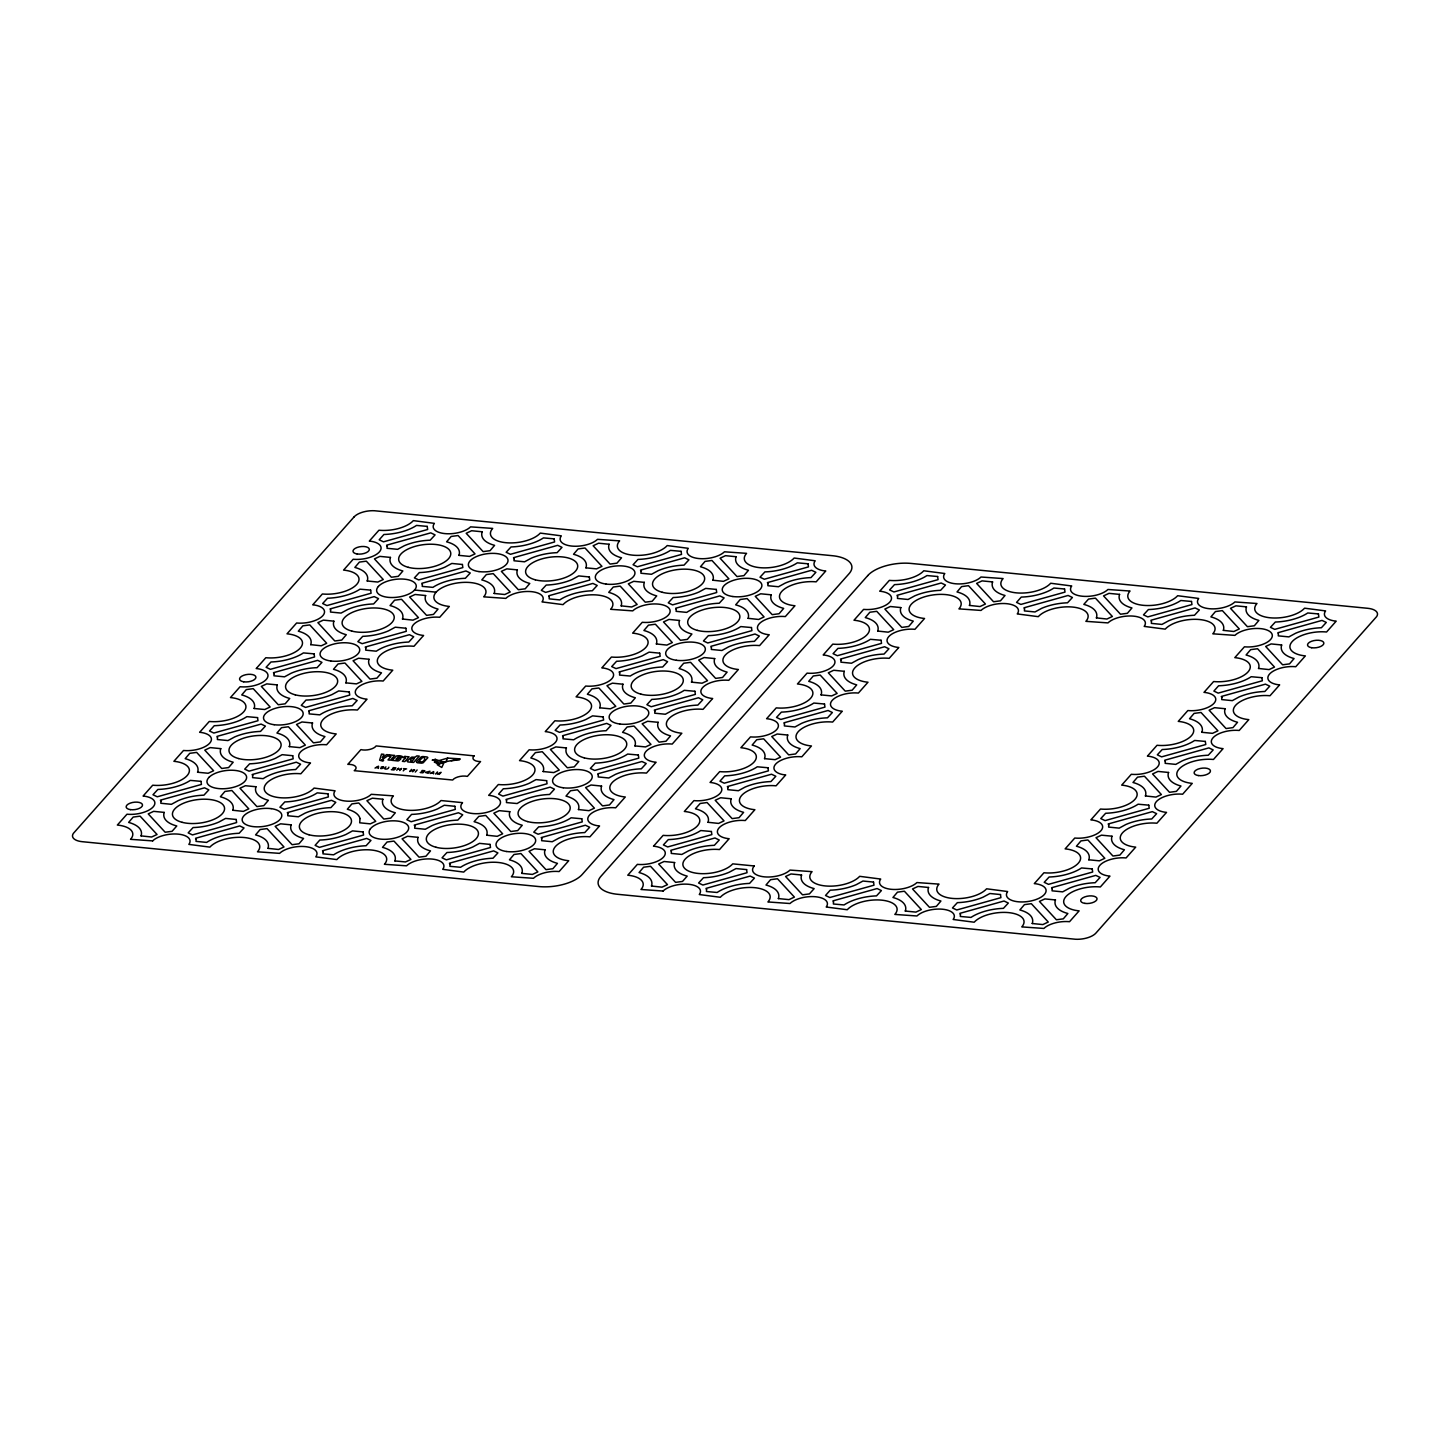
<?xml version="1.0" encoding="UTF-8"?>
<svg xmlns="http://www.w3.org/2000/svg" width="1450" height="1450" viewBox="0 0 1450 1450"><rect width="100%" height="100%" fill="white"/><g stroke="black" fill="none" stroke-linecap="round" stroke-linejoin="round"><path stroke-width="1.5" d="M378.341 768.428L378.541 766.162L375.006 768.101M433.478 773.847L433.677 771.581L430.142 773.521M438.824 764.168L434.366 762.138L435.308 759.347L444.099 762.41L441.779 767.467L437.266 764.694L444.099 762.41M445.839 761.975L447.633 758.078L460.212 758.876L439.441 762.954L434.638 761.921L447.633 758.078M370.294 828.911L370.837 828.294A19.919 8.954 -7.5 0 1 396.956 820.99A19.919 8.954 -7.5 0 1 406.979 831.847L406.489 832.409A19.919 8.954 -7.5 0 1 380.915 839.151A19.919 8.954 -7.5 0 1 370.33 828.929M385.936 766.887C381.731 769.66 388.654 769.95 388.872 767.177M396.738 770.24L398.605 768.138M399.692 770.53L401.559 768.428M403.245 770.874L405.112 768.772M411.601 769.406L409.734 771.509L414.573 769.714L412.706 771.817M415.262 772.053L417.129 769.95M435.58 774.064L437.447 771.962L437.392 774.228L441.054 772.306L439.187 774.409M381.259 766.996C388.781 765.654 375.314 769.696 383.235 768.228M474.096 755.867L376.13 745.916A9.751 4.386 -7.5 0 1 360.905 749.614L347.819 764.368A9.407 4.223 -7.5 0 1 349.74 764.404A9.751 4.386 -7.5 0 1 354.235 770.675L452.672 780.009A9.769 4.386 -7.5 0 1 467.389 776.384L480.548 761.576A9.769 4.386 -7.5 0 1 474.077 755.867M435.308 759.347L432.191 760.162L435.072 760.181M451.167 760.833L459.686 759.582L457.819 759.401M414.519 590.041L436.124 592.162A26.227 11.781 -7.5 0 1 470.525 582.556A26.227 11.781 -7.5 0 1 483.72 596.838L505.814 598.397A19.974 8.972 -7.5 0 1 531.407 591.636A19.974 8.972 -7.5 0 1 542.01 601.895L563.053 604.632A26.227 11.781 -7.5 0 1 597.454 595.026A26.227 11.781 -7.5 0 1 610.649 609.308L632.744 610.867A19.974 8.972 -7.5 0 1 658.336 604.106A19.974 8.972 -7.5 0 1 668.939 614.365L667.906 615.543A19.974 8.972 -7.5 0 1 643.51 622.394L642.278 622.286L632.653 633.124A26.227 11.781 -7.5 0 1 645.848 647.407A26.227 11.781 -7.5 0 1 611.447 657.031L601.822 667.87L602.946 667.979A19.974 8.972 -7.5 0 1 611.9 678.691A19.974 8.972 -7.5 0 1 586.96 686.14L585.709 686.031L576.103 696.87A26.227 11.781 -7.5 0 1 589.298 711.153A26.227 11.781 -7.5 0 1 554.879 720.777L545.272 731.616L546.396 731.724A19.974 8.972 -7.5 0 1 555.35 742.436A19.974 8.972 -7.5 0 1 530.41 749.886L529.159 749.777L519.535 760.616A26.227 11.781 -7.5 0 1 532.73 774.898A26.227 11.781 -7.5 0 1 498.329 784.522L488.704 795.361L489.846 795.47A19.974 8.972 -7.5 0 1 499.289 805.584L498.238 806.78A19.974 8.972 -7.5 0 1 473.842 813.631L472.609 813.504A19.974 8.972 -7.5 0 1 462.55 802.647L440.981 800.545A26.227 11.781 -7.5 0 1 406.58 810.151A26.227 11.781 -7.5 0 1 393.385 795.869L371.291 794.31A19.974 8.972 -7.5 0 1 346.913 801.161L344.538 800.926A19.974 8.972 -7.5 0 1 335.095 790.812L314.052 788.075A26.227 11.781 -7.5 0 1 279.651 797.681A26.227 11.781 -7.5 0 1 266.456 783.399A26.227 11.781 -7.5 0 1 300.857 773.774L310.481 762.936L309.339 762.827A19.974 8.972 -7.5 0 1 300.386 752.115A19.974 8.972 -7.5 0 1 325.344 744.666L326.576 744.774L336.201 733.936A26.227 11.781 -7.5 0 1 323.006 719.653A26.227 11.781 -7.5 0 1 357.407 710.029L367.031 699.19L365.907 699.081A19.974 8.972 -7.5 0 1 356.954 688.369A19.974 8.972 -7.5 0 1 381.894 680.92L383.144 681.047L392.751 670.19A26.227 11.781 -7.5 0 1 379.556 655.908A26.227 11.781 -7.5 0 1 413.975 646.283L423.581 635.444L422.458 635.336A19.974 8.972 -7.5 0 1 413.504 624.624A19.974 8.972 -7.5 0 1 438.444 617.174L439.694 617.301L449.319 606.444A26.227 11.781 -7.5 0 1 436.124 592.162M393.186 767.612L395.886 767.884L394.038 769.968L391.319 769.714M403.589 768.627L406.616 768.917M422.077 770.457L424.778 770.729L422.929 772.814L420.21 772.542M397.771 769.08L400.726 769.37M392.515 768.663L394.98 768.899M421.406 771.491L423.871 771.744M376.13 767.503L378.396 767.721M431.266 772.904L433.55 773.14M416.494 761.612L416.549 762.102A3.371 1.522 -7.5 0 0 417.346 762.754L421.461 763.153A3.371 1.504 -7.5 0 0 423.219 762.754L427.822 757.716A3.371 1.504 -7.5 0 0 426.971 756.954L422.856 756.537A3.371 1.522 -7.5 0 0 421.116 756.954L416.494 761.612M382.129 759.673L383.652 760.217L382.836 761.123L379.628 760.199L381.513 754.109L383.942 754.344L382.292 757.77L386.642 754.616L389.18 754.87L382.129 759.673M399.946 756.972L401.868 757.697L402.303 756.719A2.519 1.142 -7.5 0 0 402.013 756.338L400.272 755.831A8.881 3.988 -7.5 0 0 398.931 755.722L397.046 755.849A2.084 0.943 -7.5 0 0 396.267 756.103L392.442 759.945A3.208 1.432 -7.5 0 1 391.844 760.308L397.735 760.942A2.157 0.961 -7.5 0 0 398.768 760.743L400.726 759.075A2.266 1.015 -7.5 0 0 400.562 758.64L397.463 757.48L399.946 756.972M398.297 759.021C395.705 762.192 394.889 756.683 398.297 759.021M414.12 758.531C410.441 765.183 408.737 757.154 414.12 758.531M160.95 801.179L160.823 803.264L171.408 804.315L178.096 800.69A34.981 15.714 -7.5 0 1 203.942 795.162L208.836 789.851L204.541 787.821L160.388 800.164L160.95 801.179M196.149 839.278L196.022 841.381L206.607 842.414A34.981 15.714 -7.5 0 1 239.141 833.279L244.035 827.968L239.739 825.938L195.569 838.281L196.149 839.278M200.988 781.351L201.441 784.45L157.271 796.793L152.975 794.763L157.869 789.452A34.981 15.714 -7.5 0 0 190.312 780.39L200.988 781.351M217.5 737.434L217.391 739.536L227.976 740.569L234.646 736.963A34.981 15.714 -7.5 0 1 260.511 731.416L265.404 726.106L261.091 724.076L216.938 736.419L217.5 737.434M236.187 819.467L236.622 822.567L192.469 834.91L188.174 832.88L193.067 827.569A34.981 15.714 -7.5 0 0 218.914 822.041L225.602 818.416L236.187 819.467M252.699 775.551L252.572 777.635L263.157 778.668A34.981 15.714 -7.5 0 1 295.691 769.533L300.585 764.222L296.289 762.192L252.137 774.536L252.699 775.551M257.538 717.605L257.991 720.722L213.839 733.048L209.525 731.018L214.256 725.707A34.981 15.714 -7.5 0 0 246.862 716.644L257.538 717.605M274.068 673.688L273.941 675.791L284.526 676.824L291.196 673.217A34.981 15.714 -7.5 0 1 317.061 667.671L321.954 662.378L317.659 660.348L273.488 672.673L274.068 673.688M287.879 813.649L287.771 815.752L298.356 816.785L305.026 813.16A34.981 15.714 -7.5 0 1 330.89 807.632L335.784 802.321L331.488 800.291L287.317 812.634L287.879 813.649M292.737 755.722L293.172 758.821L249.019 771.164L244.724 769.134L249.618 763.824A34.981 15.714 -7.5 0 0 275.482 758.296L282.152 754.671L292.737 755.722M309.249 711.805L309.14 713.889L319.816 714.85A34.981 15.714 -7.5 0 1 352.259 705.787L357.153 700.477L352.839 698.447L308.687 710.79L309.249 711.805M314.106 653.859L314.541 656.977L270.389 669.32L266.093 667.29L270.987 661.979A34.981 15.714 -7.5 0 0 303.413 652.917L314.106 653.859M330.618 609.942L330.491 612.045L341.076 613.078L347.764 609.471A34.981 15.714 -7.5 0 1 373.611 603.943L378.504 598.632L374.209 596.603L330.056 608.928L330.618 609.942M323.078 851.766L322.951 853.851L333.645 854.811A34.981 15.714 -7.5 0 1 366.071 845.749L370.964 840.438L366.669 838.408L322.516 850.751L323.078 851.766M327.936 793.821L328.371 796.938L284.218 809.263L279.923 807.233L284.816 801.923A34.981 15.714 -7.5 0 0 317.242 792.86L327.936 793.821M349.287 691.976L349.74 695.076L305.569 707.419L301.274 705.389L305.986 700.078A34.981 15.714 -7.5 0 0 332.032 694.55L338.702 690.925L349.287 691.976M365.799 648.059L365.69 650.144L376.275 651.195A34.981 15.714 -7.5 0 1 408.809 642.042L413.703 636.731L409.407 634.701L365.237 647.044L365.799 648.059M370.656 590.114L371.091 593.231L326.939 605.574L322.643 603.544L327.537 598.234A34.981 15.714 -7.5 0 0 359.981 589.171L370.656 590.114M363.116 831.938L363.569 835.037L319.399 847.38L315.103 845.35L319.816 840.039A34.981 15.714 -7.5 0 0 345.861 834.511L352.531 830.886L363.116 831.938M387.168 546.197L387.059 548.299L397.644 549.332L404.314 545.726A34.981 15.714 -7.5 0 1 430.179 540.197L435.072 534.887L430.759 532.857L386.606 545.2L387.168 546.197M405.855 628.231L406.29 631.33L362.138 643.673L357.842 641.643L362.736 636.332A34.981 15.714 -7.5 0 0 388.582 630.804L395.27 627.197L405.855 628.231M422.367 584.314L422.24 586.398L432.916 587.359A34.981 15.714 -7.5 0 1 465.359 578.296L470.253 572.986L465.957 570.956L421.805 583.299L422.367 584.314M427.206 526.386L427.659 529.486L383.489 541.829L379.193 539.799L383.906 534.488A34.981 15.714 -7.5 0 0 416.531 525.426L427.206 526.386M414.827 826.119L414.7 828.222L425.285 829.255L431.973 825.63A34.981 15.714 -7.5 0 1 457.819 820.102L462.713 814.791L458.417 812.761L414.265 825.104L414.827 826.119M462.405 564.485L462.84 567.584L418.688 579.928L414.392 577.897L419.286 572.587A34.981 15.714 -7.5 0 0 445.132 567.059L451.82 563.452L462.405 564.485M450.026 864.236L449.899 866.321L460.574 867.281A34.981 15.714 -7.5 0 1 493.018 858.219L497.912 852.908L493.616 850.878L449.446 863.221L450.026 864.236M454.865 806.291L455.3 809.408L411.147 821.733L406.852 819.703L411.564 814.393A34.981 15.714 -7.5 0 0 437.61 808.864L444.28 805.257L454.865 806.291M490.064 844.408L490.499 847.507L446.346 859.85L442.051 857.82L446.944 852.509A34.981 15.714 -7.5 0 0 472.791 846.981L479.479 843.356L490.064 844.408M514.116 558.685L513.989 560.769L524.574 561.803L531.244 558.196A34.981 15.714 -7.5 0 1 557.108 552.668L562.002 547.357L557.706 545.327L513.536 557.67L514.116 558.685M506.576 800.491L506.449 802.575L517.143 803.536A34.981 15.714 -7.5 0 1 549.568 794.473L554.462 789.162L550.166 787.132L506.014 799.476L506.576 800.491M549.296 596.784L549.188 598.868L559.772 599.919A34.981 15.714 -7.5 0 1 592.307 590.766L597.201 585.456L592.887 583.426L548.734 595.769L549.296 596.784M554.154 538.856L554.589 541.956L510.436 554.299L506.141 552.269L511.034 546.958A34.981 15.714 -7.5 0 0 543.46 537.896L554.154 538.856M541.756 838.589L541.647 840.692L552.232 841.725L558.903 838.118A34.981 15.714 -7.5 0 1 584.767 832.572L589.661 827.261L585.365 825.231L541.194 837.574L541.756 838.589M546.614 780.662L547.049 783.761L502.896 796.104L498.601 794.074L503.313 788.764A34.981 15.714 -7.5 0 0 529.341 783.236L536.029 779.611L546.614 780.662M563.126 736.745L562.999 738.829L573.692 739.79A34.981 15.714 -7.5 0 1 606.118 730.728L611.012 725.417L606.716 723.387L562.564 735.73L563.126 736.745M589.334 576.955L589.787 580.054L545.617 592.397L541.321 590.368L546.215 585.057A34.981 15.714 -7.5 0 0 572.079 579.529L578.749 575.922L589.334 576.955M581.794 818.761L582.248 821.878L538.095 834.203L533.781 832.173L538.675 826.862A34.981 15.714 -7.5 0 0 571.119 817.8L581.794 818.761M598.324 774.844L598.197 776.946L608.783 777.979L615.452 774.373A34.981 15.714 -7.5 0 1 641.317 768.826L646.211 763.516L641.915 761.504L597.763 773.829L598.324 774.844M603.164 716.916L603.617 720.016L559.446 732.359L555.151 730.329L560.044 725.018A34.981 15.714 -7.5 0 0 585.909 719.49L592.579 715.865L603.164 716.916M619.676 672.999L619.567 675.084L630.243 676.044A34.981 15.714 -7.5 0 1 662.686 666.982L667.58 661.671L663.284 659.641L619.114 671.984L619.676 672.999M641.045 571.155L640.918 573.239L651.503 574.272L658.191 570.666A34.981 15.714 -7.5 0 1 684.037 565.138L688.931 559.827L684.636 557.797L640.483 570.14L641.045 571.155M638.362 755.015L638.798 758.132L594.645 770.457L590.349 768.428L595.243 763.135A34.981 15.714 -7.5 0 0 627.669 754.054L638.362 755.015M654.874 711.098L654.748 713.201L665.332 714.234L672.021 710.627A34.981 15.714 -7.5 0 1 697.867 705.099L702.761 699.788L698.465 697.758L654.312 710.083L654.874 711.098M659.714 653.171L660.167 656.27L616.014 668.613L611.701 666.583L616.594 661.272A34.981 15.714 -7.5 0 0 642.459 655.744L649.129 652.138L659.714 653.171M676.244 609.254L676.117 611.338L686.702 612.389A34.981 15.714 -7.5 0 1 719.236 603.236L724.13 597.926L719.834 595.896L675.682 608.239L676.244 609.254M681.083 551.326L681.536 554.426L637.366 566.769L633.07 564.739L637.964 559.428A34.981 15.714 -7.5 0 0 670.408 550.366L681.083 551.326M671.368 851.331L671.241 853.416L681.826 854.449L688.514 850.842A34.981 15.714 -7.5 0 1 714.361 845.314L719.254 840.003L714.959 837.973L670.806 850.316L671.368 851.331M694.912 691.269L695.366 694.387L651.195 706.73L646.899 704.7L651.793 699.389A34.981 15.714 -7.5 0 0 684.237 690.327L694.912 691.269M711.424 647.353L711.316 649.455L721.901 650.488L728.571 646.881A34.981 15.714 -7.5 0 1 754.435 641.353L759.329 636.043L755.015 634.013L710.862 646.356L711.424 647.353M716.282 589.425L716.717 592.524L672.564 604.868L668.269 602.838L673.162 597.527A34.981 15.714 -7.5 0 0 699.009 591.999L705.697 588.392L716.282 589.425M706.567 889.43L706.44 891.514L717.116 892.475A34.981 15.714 -7.5 0 1 749.559 883.412L754.453 878.102L750.158 876.072L706.005 888.415L706.567 889.43M711.406 831.502L711.859 834.602L667.689 846.945L663.393 844.915L668.287 839.604A34.981 15.714 -7.5 0 0 700.731 830.542L711.406 831.502M727.918 787.586L727.809 789.67L738.394 790.721L745.064 787.096A34.981 15.714 -7.5 0 1 770.929 781.568L775.822 776.257L771.527 774.228L727.356 786.571L727.918 787.586M751.463 627.542L751.916 630.641L707.763 642.984L703.449 640.954L708.343 635.644A34.981 15.714 -7.5 0 0 740.787 626.581L751.463 627.542M746.605 869.601L747.04 872.719L702.888 885.044L698.592 883.014L703.486 877.703A34.981 15.714 -7.5 0 0 729.332 872.175L736.02 868.568L746.605 869.601M767.993 583.625L767.866 585.709L778.451 586.743L785.121 583.136A34.981 15.714 -7.5 0 1 810.985 577.607L815.879 572.297L811.583 570.267L767.412 582.61L767.993 583.625M767.956 767.757L768.409 770.856L724.257 783.199L719.961 781.169L724.674 775.859A34.981 15.714 -7.5 0 0 757.281 766.796L767.956 767.757M784.486 723.84L784.359 725.924L794.944 726.976L801.614 723.351A34.981 15.714 -7.5 0 1 827.479 717.822L832.373 712.512L828.077 710.482L783.924 722.825L784.486 723.84M808.031 563.796L808.466 566.896L764.313 579.239L760.018 577.209L764.911 571.898A34.981 15.714 -7.5 0 0 797.337 562.836L808.031 563.796M824.524 704.011L824.959 707.111L780.807 719.454L776.511 717.424L781.405 712.113A34.981 15.714 -7.5 0 0 813.831 703.051L824.524 704.011M841.036 660.094L840.909 662.179L851.494 663.23L858.183 659.605A34.981 15.714 -7.5 0 1 884.029 654.077L888.923 648.766L884.627 646.736L840.474 659.079L841.036 660.094M833.496 901.9L833.388 904.002L844.063 904.945A34.981 15.714 -7.5 0 1 876.507 895.882L881.401 890.572L877.087 888.542L832.934 900.885L833.496 901.9M881.074 640.266L881.528 643.365L837.357 655.708L833.061 653.678L837.955 648.368A34.981 15.714 -7.5 0 0 870.399 639.305L881.074 640.266M873.534 882.071L873.987 885.189L829.817 897.514L825.521 895.484L830.234 890.173A34.981 15.714 -7.5 0 0 856.279 884.645L862.949 881.038L873.534 882.071M897.586 596.349L897.478 598.433L908.062 599.484L914.732 595.859A34.981 15.714 -7.5 0 1 940.597 590.331L945.491 585.021L941.177 582.991L897.024 595.334L897.586 596.349M937.624 576.52L938.077 579.638L893.925 591.963L889.611 589.933L894.505 584.622A34.981 15.714 -7.5 0 0 926.949 575.559L937.624 576.52M960.444 914.37L960.317 916.472L970.993 917.415A34.981 15.714 -7.5 0 1 1003.436 908.353L1008.33 903.042L1004.034 901.012L959.882 913.355L960.444 914.37M1000.482 894.541L1000.917 897.659L956.764 909.984L952.469 907.954L957.363 902.643A34.981 15.714 -7.5 0 0 983.209 897.115L989.897 893.508L1000.482 894.541M1024.534 608.819L1024.407 610.921L1034.992 611.954L1041.68 608.329A34.981 15.714 -7.5 0 1 1067.526 602.801L1072.42 597.491L1068.124 595.461L1023.972 607.804L1024.534 608.819M1064.572 588.99L1065.007 592.107L1020.854 604.433L1016.559 602.403L1021.271 597.092A34.981 15.714 -7.5 0 0 1053.896 588.029L1064.572 588.99M1052.192 888.741L1052.066 890.826L1062.651 891.859L1069.321 888.252A34.981 15.714 -7.5 0 1 1095.185 882.724L1100.079 877.413L1095.783 875.383L1051.613 887.726L1052.192 888.741M1092.231 868.912L1092.666 872.012L1048.513 884.355L1044.217 882.325L1049.111 877.014A34.981 15.714 -7.5 0 0 1081.537 867.952L1092.231 868.912M1108.743 824.996L1108.616 827.08L1119.201 828.131L1125.889 824.506A34.981 15.714 -7.5 0 1 1151.735 818.978L1156.629 813.668L1152.333 811.638L1108.181 823.981L1108.743 824.996M1151.463 621.289L1151.354 623.391L1161.939 624.424L1168.609 620.817A34.981 15.714 -7.5 0 1 1194.474 615.271L1199.368 609.961L1195.054 607.931L1150.901 620.274L1151.463 621.289M1148.781 805.167L1149.216 808.266L1105.063 820.609L1100.768 818.579L1105.661 813.269A34.981 15.714 -7.5 0 0 1138.105 804.206L1148.781 805.167M1165.293 761.25L1165.166 763.334L1175.751 764.386L1182.439 760.761A34.981 15.714 -7.5 0 1 1208.285 755.232L1213.179 749.922L1208.883 747.892L1164.731 760.235L1165.293 761.25M1191.501 601.46L1191.954 604.577L1147.784 616.903L1143.488 614.873L1148.382 609.562A34.981 15.714 -7.5 0 0 1180.826 600.499L1191.501 601.46M1205.331 741.421L1205.784 744.521L1161.613 756.864L1157.317 754.834L1162.211 749.523A34.981 15.714 -7.5 0 0 1194.655 740.461L1205.331 741.421M1221.842 697.504L1221.734 699.589L1232.319 700.64L1238.989 697.015A34.981 15.714 -7.5 0 1 1264.853 691.487L1269.747 686.176L1265.451 684.146L1221.281 696.489L1221.842 697.504M1261.881 677.676L1262.334 680.775L1218.181 693.118L1213.886 691.088L1218.598 685.778A34.981 15.714 -7.5 0 0 1251.205 676.715L1261.881 677.676M1278.411 633.759L1278.284 635.861L1288.869 636.894L1295.539 633.287A34.981 15.714 -7.5 0 1 1321.403 627.741L1326.297 622.431L1322.001 620.401L1277.849 632.744L1278.411 633.759M1318.449 613.93L1318.884 617.048L1274.731 629.373L1270.436 627.342L1275.329 622.032A34.981 15.714 -7.5 0 0 1307.755 612.969L1318.449 613.93M359.999 818.561L359.709 822.803L370.294 823.854L375.731 821.316L358.784 802.974L351.879 803.916L347.311 809.245A34.981 15.714 -7.5 0 1 359.999 818.561M425.647 772.415L428.112 773.321L429.979 771.219L425.647 772.415M405.094 758.06L402.357 761.341L404.804 761.594L409.027 756.809L405.692 756.574A2.302 1.033 -7.5 0 0 404.931 756.284L403.082 757.389L405.094 758.06M407.305 760.942L407.486 761.631A2.374 1.069 -7.5 0 0 408.066 761.957L413.631 762.446L419.249 756.121L416.821 755.885L414.682 757.48A2.284 1.033 -7.5 0 0 414.066 757.208L412.38 757.099A2.374 1.069 -7.5 0 0 411.365 757.263L407.305 760.942M390.721 756.646L387.984 759.927L390.413 760.181L394.654 755.396L391.301 755.16A2.302 1.033 -7.5 0 0 390.558 754.87L388.709 755.976L390.721 756.646M419.123 761.522C426.916 764.331 426.064 750.919 419.123 761.522M141.067 835.889L151.597 837.013L157.053 834.493L140.106 816.151L133.183 817.075L128.633 822.422A34.981 15.714 -7.5 0 1 141.067 835.889M164.249 812.399L153.664 811.347L148.226 813.885L165.155 832.228L172.079 831.303L176.791 825.974A34.981 15.714 -7.5 0 1 164.194 812.471M197.635 772.143L197.581 772.234A34.981 15.714 -7.5 0 0 185.183 758.676L189.751 753.329L196.656 752.405L213.603 770.748L208.166 773.267L197.581 772.234M220.799 748.653L220.744 748.744A34.981 15.714 -7.5 0 0 233.196 762.211L228.629 767.558L221.705 768.482L204.776 750.139L210.214 747.602L220.799 748.653M254.185 708.397L254.131 708.488A34.981 15.714 -7.5 0 0 241.733 694.931L246.301 689.584L253.224 688.659L270.153 707.002L264.716 709.521L254.131 708.488M277.349 684.908L266.764 683.874L261.326 686.394L278.273 704.736L285.179 703.812L289.746 698.465A34.981 15.714 -7.5 0 1 277.294 684.998M310.735 644.652L321.266 645.794L326.703 643.256L309.774 624.914L302.851 625.838L298.301 631.185A34.981 15.714 -7.5 0 1 310.735 644.652M333.917 621.162L323.332 620.129L317.876 622.648L334.823 640.991L341.747 640.066L346.296 634.719A34.981 15.714 -7.5 0 1 333.862 621.252M367.285 580.924L367.231 580.997A34.981 15.714 -7.5 0 0 354.851 567.439L359.401 562.092L366.324 561.168L383.271 579.511L377.816 582.048L367.231 580.997M232.816 810.26L243.346 811.384L248.784 808.846L231.855 790.504L224.931 791.446L220.382 796.775A34.981 15.714 -7.5 0 1 232.816 810.26M390.467 557.416L390.413 557.507A34.981 15.714 -7.5 0 0 402.864 570.974L398.297 576.321L391.373 577.245L374.444 558.903L379.882 556.383L390.467 557.416M255.998 786.752L245.413 785.719L239.957 788.238L256.904 806.581L263.827 805.656L268.377 800.309A34.981 15.714 -7.5 0 1 255.943 786.842M289.366 746.514L289.311 746.605A34.981 15.714 -7.5 0 0 276.932 733.029L281.481 727.701L288.405 726.758L305.352 745.101L299.896 747.638L289.311 746.605M312.548 723.006L312.493 723.097A34.981 15.714 -7.5 0 0 324.945 736.564L320.377 741.911L313.454 742.835L296.525 724.493L301.962 721.973L312.548 723.006M345.934 682.769L345.879 682.859A34.981 15.714 -7.5 0 0 333.482 669.302L338.049 663.955L344.973 663.031L361.902 681.373L356.464 683.893L345.879 682.859M369.097 659.261L358.513 658.228L353.075 660.765L370.004 679.089L376.928 678.165L381.495 672.836A34.981 15.714 -7.5 0 1 369.043 659.351M402.484 619.023L413.014 620.147L418.452 617.627L401.523 599.285L394.599 600.209L390.05 605.556A34.981 15.714 -7.5 0 1 402.484 619.023M268.014 848.359L278.545 849.482L283.983 846.963L267.054 828.621L260.13 829.545L255.562 834.892A34.981 15.714 -7.5 0 1 268.014 848.359M425.666 595.533L415.081 594.482L409.625 597.019L426.572 615.362L433.496 614.419L438.045 609.091A34.981 15.714 -7.5 0 1 425.611 595.606M291.178 824.869L280.593 823.817L275.156 826.355L292.084 844.697L299.008 843.773L303.576 838.426A34.981 15.714 -7.5 0 1 291.124 824.941M459.034 555.278L458.979 555.368A34.981 15.714 -7.5 0 0 446.6 541.811L451.149 536.464L458.073 535.539L475.02 553.882L469.564 556.401L458.979 555.368M482.216 531.787L482.161 531.86A34.981 15.714 -7.5 0 0 494.595 545.345L490.046 550.692L483.122 551.616L466.193 533.274L471.631 530.736L482.216 531.787M494.233 593.394L494.178 593.467A34.981 15.714 -7.5 0 0 481.781 579.909L486.348 574.562L493.272 573.638L510.201 591.981L504.763 594.518L494.178 593.467M517.396 569.886L517.36 569.977A34.981 15.714 -7.5 0 0 529.794 583.444L525.244 588.791L518.321 589.715L501.374 571.373L506.811 568.853L517.396 569.886M382.927 799.222L372.342 798.189L366.904 800.708L383.833 819.051L390.757 818.126L395.324 812.779A34.981 15.714 -7.5 0 1 382.873 799.312M394.944 860.829L394.889 860.919A34.981 15.714 -7.5 0 0 382.51 847.362L387.059 842.015L393.983 841.091L410.93 859.433L405.474 861.952L394.889 860.919M418.126 837.339L407.541 836.287L402.085 838.825L419.032 857.168L425.956 856.243L430.505 850.896A34.981 15.714 -7.5 0 1 418.071 837.411M585.981 567.748L585.927 567.838A34.981 15.714 -7.5 0 0 573.529 554.281L578.097 548.934L585.021 548.009L601.949 566.352L596.512 568.871L585.927 567.838M609.145 544.257L609.091 544.33A34.981 15.714 -7.5 0 0 621.543 557.815L616.975 563.162L610.069 564.086L593.123 545.744L598.56 543.206L609.145 544.257M621.162 605.864L631.692 606.988L637.148 604.451L620.201 586.108L613.278 587.033L608.728 592.379A34.981 15.714 -7.5 0 1 621.162 605.864M486.692 835.2L497.223 836.324L502.661 833.786L485.732 815.444L478.808 816.386L474.096 821.697A34.981 15.714 -7.5 0 1 486.692 835.2M644.344 582.356L644.289 582.447A34.981 15.714 -7.5 0 0 656.723 595.914L652.174 601.261L645.25 602.185L628.321 583.842L633.759 581.323L644.344 582.356M509.874 811.692L499.289 810.659L493.834 813.178L510.781 831.521L517.704 830.596L522.254 825.249A34.981 15.714 -7.5 0 1 509.82 811.783M543.243 771.454L543.188 771.545A34.981 15.714 -7.5 0 0 530.809 757.969L535.358 752.641L542.282 751.716L559.229 770.041L553.773 772.578L543.188 771.545M566.424 747.946L566.37 748.037A34.981 15.714 -7.5 0 0 578.804 761.504L574.254 766.851L567.331 767.775L550.402 749.433L555.839 746.913L566.424 747.946M599.811 707.709L599.756 707.799A34.981 15.714 -7.5 0 0 587.359 694.242L591.926 688.895L598.85 687.971L615.779 706.313L610.341 708.832L599.756 707.799M622.974 684.219L622.92 684.291A34.981 15.714 -7.5 0 0 635.372 697.776L630.804 703.105L623.881 704.048L606.952 685.705L612.389 683.168L622.974 684.219M656.361 643.963L666.891 645.087L672.329 642.567L655.4 624.225L648.476 625.149L643.909 630.496A34.981 15.714 -7.5 0 1 656.361 643.963M521.891 873.299L521.837 873.389A34.981 15.714 -7.5 0 0 509.439 859.832L514.007 854.485L520.931 853.561L537.859 871.903L532.422 874.423L521.837 873.389M679.524 620.473L668.957 619.422L663.502 621.959L680.449 640.302L687.373 639.377L691.922 634.031A34.981 15.714 -7.5 0 1 679.488 620.546M545.055 849.809L534.47 848.757L529.033 851.295L545.961 869.638L552.885 868.713L557.452 863.366A34.981 15.714 -7.5 0 1 545.001 849.899M712.911 580.217L723.441 581.341L728.897 578.822L711.95 560.479L705.026 561.404L700.477 566.751A34.981 15.714 -7.5 0 1 712.911 580.217M578.441 809.553L588.972 810.677L594.409 808.158L577.481 789.815L570.557 790.739L565.989 796.086A34.981 15.714 -7.5 0 1 578.441 809.553M736.092 556.728L736.038 556.818A34.981 15.714 -7.5 0 0 748.472 570.285L743.923 575.632L736.999 576.556L720.07 558.214L725.507 555.676L736.092 556.728M601.605 786.063L591.038 785.012L585.582 787.549L602.529 805.892L609.453 804.967L614.002 799.621A34.981 15.714 -7.5 0 1 601.569 786.154M634.991 745.808L634.937 745.898A34.981 15.714 -7.5 0 0 622.558 732.341L627.107 726.994L634.031 726.069L650.978 744.412L645.522 746.931L634.937 745.898M658.173 722.317L658.119 722.408A34.981 15.714 -7.5 0 0 670.553 735.875L666.003 741.222L659.079 742.146L642.151 723.804L647.588 721.284L658.173 722.317M691.559 682.062L691.505 682.153A34.981 15.714 -7.5 0 0 679.107 668.595L683.675 663.248L690.581 662.324L707.528 680.666L702.09 683.204L691.505 682.153M714.723 658.572L714.669 658.662A34.981 15.714 -7.5 0 0 727.121 672.129L722.553 677.476L715.629 678.401L698.701 660.058L704.138 657.539L714.723 658.572M748.109 618.334L758.64 619.458L764.077 616.921L747.149 598.578L740.225 599.502L735.658 604.849A34.981 15.714 -7.5 0 1 748.109 618.334M771.273 594.826L771.219 594.917A34.981 15.714 -7.5 0 0 783.671 608.384L779.103 613.731L772.197 614.655L755.251 596.312L760.688 593.793L771.273 594.826M651.485 886.041L662.016 887.164L667.471 884.627L650.524 866.284L643.601 867.209L639.051 872.556A34.981 15.714 -7.5 0 1 651.485 886.041M674.667 862.533L664.082 861.499L658.644 864.019L675.573 882.361L682.497 881.437L687.209 876.126A34.981 15.714 -7.5 0 1 674.612 862.623M708.053 822.295L718.584 823.419L724.021 820.881L707.092 802.539L700.169 803.481L695.438 808.792A34.981 15.714 -7.5 0 1 708.053 822.295M731.217 798.787L720.632 797.754L715.194 800.273L732.123 818.616L739.047 817.691L743.614 812.344A34.981 15.714 -7.5 0 1 731.162 798.877M764.603 758.549L764.549 758.64A34.981 15.714 -7.5 0 0 752.151 745.064L756.719 739.736L763.643 738.811L780.571 757.136L775.134 759.673L764.549 758.64M787.785 735.041L787.731 735.132A34.981 15.714 -7.5 0 0 800.164 748.617L795.615 753.946L788.691 754.87L771.744 736.546L777.2 734.008L787.785 735.041M821.153 694.804L821.099 694.894A34.981 15.714 -7.5 0 0 808.719 681.337L813.269 675.99L820.192 675.066L837.139 693.408L831.684 695.928L821.099 694.894M844.335 671.314L844.281 671.386A34.981 15.714 -7.5 0 0 856.714 684.871L852.165 690.2L845.241 691.143L828.312 672.8L833.75 670.263L844.335 671.314M877.721 631.058L888.252 632.182L893.689 629.662L876.743 611.32L869.837 612.244L865.269 617.591A34.981 15.714 -7.5 0 1 877.721 631.058M900.885 607.568L890.3 606.517L884.862 609.054L901.791 627.397L908.715 626.472L913.283 621.126A34.981 15.714 -7.5 0 1 900.831 607.641M778.433 898.511L778.378 898.583A34.981 15.714 -7.5 0 0 765.981 885.026L770.548 879.697L777.472 878.754L794.401 897.097L788.963 899.634L778.378 898.583M801.596 875.002L791.011 873.969L785.574 876.489L802.521 894.831L809.426 893.907L814.157 888.596A34.981 15.714 -7.5 0 1 801.56 875.093M969.452 605.429L980.001 606.553L985.438 604.016L968.491 585.673L961.567 586.616L957.018 591.944A34.981 15.714 -7.5 0 1 969.452 605.429M992.634 581.921L982.049 580.888L976.611 583.408L993.54 601.75L1000.464 600.826L1005.031 595.479A34.981 15.714 -7.5 0 1 992.579 582.012M905.362 910.981L905.308 911.053A34.981 15.714 -7.5 0 0 892.928 897.496L897.478 892.167L904.401 891.224L921.348 909.567L915.893 912.104L905.308 911.053M928.544 887.472L928.489 887.563A34.981 15.714 -7.5 0 0 940.923 901.03L936.374 906.377L929.45 907.301L912.521 888.959L917.959 886.439L928.544 887.472M1096.399 617.899L1106.93 619.023L1112.368 616.486L1095.439 598.143L1088.515 599.086L1083.803 604.396A34.981 15.714 -7.5 0 1 1096.399 617.899M1119.563 594.391L1119.527 594.482A34.981 15.714 -7.5 0 0 1131.961 607.949L1127.411 613.296L1120.488 614.22L1103.541 595.877L1108.978 593.358L1119.563 594.391M1032.309 923.451L1032.255 923.523A34.981 15.714 -7.5 0 0 1019.857 909.966L1024.425 904.637L1031.349 903.694L1048.277 922.037L1042.84 924.574L1032.255 923.523M1055.473 899.942L1055.419 900.033A34.981 15.714 -7.5 0 0 1067.871 913.5L1063.303 918.847L1056.398 919.771L1039.451 901.429L1044.888 898.909L1055.473 899.942M1223.329 630.369L1233.859 631.493L1239.315 628.956L1222.368 610.613L1215.444 611.556L1210.895 616.884A34.981 15.714 -7.5 0 1 1223.329 630.369M1088.859 859.705L1088.805 859.796A34.981 15.714 -7.5 0 0 1076.426 846.22L1080.975 840.891L1087.899 839.967L1104.827 858.291L1099.39 860.829L1088.805 859.796M1246.511 606.861L1235.926 605.828L1230.488 608.347L1247.417 626.69L1254.341 625.766L1258.89 620.419A34.981 15.714 -7.5 0 1 1246.456 606.952M1112.041 836.197L1101.456 835.164L1096.001 837.701L1112.947 856.026L1119.871 855.101L1124.421 849.772A34.981 15.714 -7.5 0 1 1111.987 836.287M1145.409 795.959L1155.94 797.083L1161.396 794.564L1144.449 776.221L1137.525 777.146L1132.976 782.493A34.981 15.714 -7.5 0 1 1145.409 795.959M1168.591 772.469L1168.537 772.542A34.981 15.714 -7.5 0 0 1180.971 786.027L1176.421 791.356L1169.497 792.298L1152.569 773.956L1158.006 771.418L1168.591 772.469M1201.977 732.214L1201.923 732.304A34.981 15.714 -7.5 0 0 1189.526 718.747L1194.093 713.4L1201.017 712.476L1217.946 730.818L1212.508 733.338L1201.923 732.304M1225.141 708.724L1225.087 708.796A34.981 15.714 -7.5 0 0 1237.539 722.281L1232.971 727.628L1226.048 728.553L1209.119 710.21L1214.556 707.673L1225.141 708.724M1258.527 668.468L1269.058 669.592L1274.496 667.072L1257.567 648.73L1250.643 649.654L1246.076 655.001A34.981 15.714 -7.5 0 1 1258.527 668.468M1281.709 644.978L1271.124 643.927L1265.669 646.464L1282.616 664.807L1289.539 663.882L1294.089 658.536A34.981 15.714 -7.5 0 1 1281.655 645.069M378.377 586.489L377.834 587.105A19.974 8.972 -7.5 0 0 388.437 597.364A19.974 8.972 -7.5 0 0 414.029 590.603L415.081 589.407A19.974 8.972 -7.5 0 0 404.459 579.166A19.974 8.972 -7.5 0 0 378.867 585.927L378.377 586.489M152.649 840.891L130.554 839.332A26.227 11.781 -7.5 0 0 117.359 825.05L126.984 814.211L128.234 814.32A19.974 8.972 -7.5 0 0 153.174 806.889A19.974 8.972 -7.5 0 0 144.221 796.159L143.097 796.05L152.703 785.211A26.227 11.781 -7.5 0 0 187.123 775.605A26.227 11.781 -7.5 0 0 173.909 761.304L183.534 750.466L184.784 750.592A19.974 8.972 -7.5 0 0 209.724 743.143A19.974 8.972 -7.5 0 0 200.771 732.413L199.647 732.304L209.271 721.466A26.227 11.781 -7.5 0 0 243.672 711.859A26.227 11.781 -7.5 0 0 230.477 697.559L240.102 686.72L241.334 686.847A19.974 8.972 -7.5 0 0 266.292 679.397A19.974 8.972 -7.5 0 0 257.321 668.668L256.197 668.559L265.821 657.72A26.227 11.781 -7.5 0 0 300.222 648.114A26.227 11.781 -7.5 0 0 287.028 633.813L296.652 622.974L297.884 623.101A19.974 8.972 -7.5 0 0 322.843 615.652A19.974 8.972 -7.5 0 0 313.889 604.94L312.747 604.831L322.371 593.974A26.227 11.781 -7.5 0 0 356.772 584.368A26.227 11.781 -7.5 0 0 343.577 570.086L353.202 559.229L354.452 559.356A19.974 8.972 -7.5 0 0 379.392 551.906A19.974 8.972 -7.5 0 0 370.439 541.194L369.315 541.086L378.939 530.229A26.227 11.781 -7.5 0 0 413.341 520.623L434.384 523.359A19.974 8.972 -7.5 0 0 444.987 533.618A19.974 8.972 -7.5 0 0 470.579 526.857L492.674 528.416A26.227 11.781 -7.5 0 0 505.869 542.699A26.227 11.781 -7.5 0 0 540.27 533.092L561.313 535.847A19.974 8.972 -7.5 0 0 571.934 546.088A19.974 8.972 -7.5 0 0 597.509 539.327L619.603 540.886A26.227 11.781 -7.5 0 0 632.798 555.169A26.227 11.781 -7.5 0 0 667.217 545.562L688.261 548.317A19.974 8.972 -7.5 0 0 698.864 558.558A19.974 8.972 -7.5 0 0 724.456 551.798L746.551 553.356A26.227 11.781 -7.5 0 0 759.746 567.657A26.227 11.781 -7.5 0 0 794.147 558.033L815.19 560.787A19.974 8.972 -7.5 0 0 824.633 570.901L825.757 571.01L816.151 581.849A26.227 11.781 -7.5 0 0 781.731 591.473A26.227 11.781 -7.5 0 0 794.944 605.756L785.32 616.594L784.069 616.486A19.974 8.972 -7.5 0 0 759.129 623.917A19.974 8.972 -7.5 0 0 768.083 634.647L769.207 634.756L759.582 645.594A26.227 11.781 -7.5 0 0 725.181 655.201A26.227 11.781 -7.5 0 0 738.376 669.501L728.752 680.34L727.519 680.213A19.974 8.972 -7.5 0 0 702.561 687.662A19.974 8.972 -7.5 0 0 711.515 698.393L712.657 698.501L703.033 709.34A26.227 11.781 -7.5 0 0 668.631 718.946A26.227 11.781 -7.5 0 0 681.826 733.247L672.202 744.086L670.969 743.959A19.974 8.972 -7.5 0 0 646.011 751.408A19.974 8.972 -7.5 0 0 654.965 762.138L656.107 762.247L646.482 773.086A26.227 11.781 -7.5 0 0 612.081 782.692A26.227 11.781 -7.5 0 0 625.276 796.993L615.652 807.831L614.401 807.704A19.974 8.972 -7.5 0 0 589.461 815.154A19.974 8.972 -7.5 0 0 598.415 825.866L599.539 825.974L589.914 836.831A26.227 11.781 -7.5 0 0 555.513 846.438A26.227 11.781 -7.5 0 0 568.708 860.738L559.102 871.577L557.851 871.45A19.974 8.972 -7.5 0 0 533.473 878.301L511.379 876.761A26.227 11.781 -7.5 0 0 498.184 862.46A26.227 11.781 -7.5 0 0 463.764 872.084L442.721 869.329A19.974 8.972 -7.5 0 0 432.118 859.071A19.974 8.972 -7.5 0 0 406.526 865.831L384.431 864.291A26.227 11.781 -7.5 0 0 371.236 849.99A26.227 11.781 -7.5 0 0 336.835 859.596L315.792 856.859A19.974 8.972 -7.5 0 0 305.171 846.601A19.974 8.972 -7.5 0 0 279.596 853.361L257.502 851.803A26.227 11.781 -7.5 0 0 244.307 837.52A26.227 11.781 -7.5 0 0 209.887 847.126L188.844 844.389A19.974 8.972 -7.5 0 0 178.241 834.131A19.974 8.972 -7.5 0 0 152.649 840.891M209.199 777.146L208.166 778.342A19.974 8.972 -7.5 0 0 218.769 788.601A19.974 8.972 -7.5 0 0 244.361 781.84L245.413 780.644A19.974 8.972 -7.5 0 0 234.791 770.385A19.974 8.972 -7.5 0 0 209.199 777.146M663.067 891.043L640.972 889.484A26.227 11.781 -7.5 0 0 627.778 875.202L637.402 864.345L638.653 864.472A19.974 8.972 -7.5 0 0 663.592 857.022A19.974 8.972 -7.5 0 0 654.639 846.311L653.515 846.202L663.139 835.363A26.227 11.781 -7.5 0 0 697.541 825.739A26.227 11.781 -7.5 0 0 684.346 811.456L693.952 800.599L695.202 800.726A19.974 8.972 -7.5 0 0 720.143 793.277A19.974 8.972 -7.5 0 0 711.189 782.565L710.065 782.456L719.689 771.618A26.227 11.781 -7.5 0 0 754.091 761.993A26.227 11.781 -7.5 0 0 740.896 747.711L750.52 736.872L751.752 736.981A19.974 8.972 -7.5 0 0 776.711 729.531A19.974 8.972 -7.5 0 0 767.757 718.819L766.615 718.711L776.239 707.872A26.227 11.781 -7.5 0 0 810.641 698.248A26.227 11.781 -7.5 0 0 797.446 683.965L807.07 673.126L808.321 673.235A19.974 8.972 -7.5 0 0 833.261 665.804A19.974 8.972 -7.5 0 0 824.307 655.074L823.183 654.965L832.789 644.126A26.227 11.781 -7.5 0 0 867.209 634.502A26.227 11.781 -7.5 0 0 853.996 620.219L863.62 609.381L864.871 609.489A19.974 8.972 -7.5 0 0 889.811 602.058A19.974 8.972 -7.5 0 0 880.857 591.328L879.733 591.219L889.357 580.381A26.227 11.781 -7.5 0 0 923.759 570.774L944.802 573.511A19.974 8.972 -7.5 0 0 955.405 583.77A19.974 8.972 -7.5 0 0 980.998 577.009L1003.092 578.568A26.227 11.781 -7.5 0 0 1016.287 592.851A26.227 11.781 -7.5 0 0 1050.688 583.244L1071.731 585.981A19.974 8.972 -7.5 0 0 1082.352 596.24A19.974 8.972 -7.5 0 0 1107.945 589.479L1130.039 591.038A26.227 11.781 -7.5 0 0 1143.234 605.321A26.227 11.781 -7.5 0 0 1177.636 595.714L1198.679 598.451A19.974 8.972 -7.5 0 0 1209.282 608.71A19.974 8.972 -7.5 0 0 1234.874 601.949L1256.969 603.508A26.227 11.781 -7.5 0 0 1270.164 617.791A26.227 11.781 -7.5 0 0 1304.565 608.184L1325.608 610.921A19.974 8.972 -7.5 0 0 1335.051 621.035L1336.193 621.144L1326.569 632.001A26.227 11.781 -7.5 0 0 1292.168 641.607A26.227 11.781 -7.5 0 0 1305.363 655.908L1295.738 666.746L1294.488 666.619A19.974 8.972 -7.5 0 0 1269.548 674.069A19.974 8.972 -7.5 0 0 1278.501 684.781L1279.625 684.889L1270.001 695.746A26.227 11.781 -7.5 0 0 1235.599 705.353A26.227 11.781 -7.5 0 0 1248.794 719.635L1239.188 730.492L1237.938 730.365A19.974 8.972 -7.5 0 0 1212.997 737.814A19.974 8.972 -7.5 0 0 1221.951 748.526L1223.075 748.635L1213.451 759.474A26.227 11.781 -7.5 0 0 1179.049 769.098A26.227 11.781 -7.5 0 0 1192.244 783.381L1182.62 794.237L1181.387 794.111A19.974 8.972 -7.5 0 0 1156.429 801.56A19.974 8.972 -7.5 0 0 1165.383 812.272L1166.525 812.381L1156.901 823.219A26.227 11.781 -7.5 0 0 1122.499 832.844A26.227 11.781 -7.5 0 0 1135.694 847.126L1126.07 857.965L1124.819 857.856A19.974 8.972 -7.5 0 0 1099.879 865.306A19.974 8.972 -7.5 0 0 1108.833 876.018L1109.957 876.126L1100.351 886.965A26.227 11.781 -7.5 0 0 1065.931 896.589A26.227 11.781 -7.5 0 0 1079.126 910.872L1069.52 921.711L1068.269 921.602A19.974 8.972 -7.5 0 0 1043.891 928.453L1021.797 926.894A26.227 11.781 -7.5 0 0 1008.602 912.612A26.227 11.781 -7.5 0 0 974.201 922.218L953.139 919.481A19.974 8.972 -7.5 0 0 942.536 909.222A19.974 8.972 -7.5 0 0 916.944 915.983L894.849 914.424A26.227 11.781 -7.5 0 0 881.654 900.142A26.227 11.781 -7.5 0 0 847.253 909.748L826.21 907.011A19.974 8.972 -7.5 0 0 815.607 896.752A19.974 8.972 -7.5 0 0 790.014 903.513L767.92 901.954A26.227 11.781 -7.5 0 0 754.725 887.672A26.227 11.781 -7.5 0 0 720.324 897.278L699.281 894.541A19.974 8.972 -7.5 0 0 688.659 884.283A19.974 8.972 -7.5 0 0 663.067 891.043M754.326 865.976L753.764 866.592A19.974 8.972 -7.5 0 0 764.386 876.851A19.974 8.972 -7.5 0 0 789.978 870.091L812.054 871.649A26.227 11.781 -7.5 0 0 825.268 885.932A26.227 11.781 -7.5 0 0 859.669 876.326L880.712 879.062A19.974 8.972 -7.5 0 0 891.315 889.321A19.974 8.972 -7.5 0 0 916.908 882.561L939.002 884.119A26.227 11.781 -7.5 0 0 952.197 898.402A26.227 11.781 -7.5 0 0 986.598 888.796L1007.641 891.533A19.974 8.972 -7.5 0 0 1018.661 901.827A19.974 8.972 -7.5 0 0 1044.236 894.632A19.974 8.972 -7.5 0 0 1035.445 883.721L1034.321 883.612L1043.946 872.773A26.227 11.781 -7.5 0 0 1078.347 863.149A26.227 11.781 -7.5 0 0 1065.152 848.866L1074.776 838.028L1076.009 838.136A19.974 8.972 -7.5 0 0 1100.967 830.687A19.974 8.972 -7.5 0 0 1092.013 819.975L1090.871 819.866L1100.496 809.028A26.227 11.781 -7.5 0 0 1134.897 799.403A26.227 11.781 -7.5 0 0 1121.702 785.121L1131.326 774.282L1132.577 774.391A19.974 8.972 -7.5 0 0 1157.517 766.941A19.974 8.972 -7.5 0 0 1148.563 756.229L1147.439 756.121L1157.046 745.282A26.227 11.781 -7.5 0 0 1191.465 735.658A26.227 11.781 -7.5 0 0 1178.27 721.375L1187.876 710.536L1189.127 710.645A19.974 8.972 -7.5 0 0 1214.067 703.214A19.974 8.972 -7.5 0 0 1205.113 692.484L1203.989 692.375L1213.614 681.536A26.227 11.781 -7.5 0 0 1248.015 671.93A26.227 11.781 -7.5 0 0 1234.82 657.629L1244.444 646.791L1245.677 646.899A19.974 8.972 -7.5 0 0 1270.073 640.048L1271.106 638.87A19.974 8.972 -7.5 0 0 1261.681 628.738L1259.307 628.521A19.974 8.972 -7.5 0 0 1234.911 635.372L1212.816 633.813A26.227 11.781 -7.5 0 0 1199.621 619.531A26.227 11.781 -7.5 0 0 1165.22 629.137L1144.177 626.4A19.974 8.972 -7.5 0 0 1133.574 616.141A19.974 8.972 -7.5 0 0 1107.981 622.902L1085.887 621.343A26.227 11.781 -7.5 0 0 1072.692 607.061A26.227 11.781 -7.5 0 0 1038.291 616.667L1017.248 613.93A19.974 8.972 -7.5 0 0 1006.626 603.671A19.974 8.972 -7.5 0 0 981.034 610.432L958.939 608.873A26.227 11.781 -7.5 0 0 945.744 594.591A26.227 11.781 -7.5 0 0 911.343 604.197A26.227 11.781 -7.5 0 0 924.538 618.479L914.914 629.336L913.681 629.209A19.974 8.972 -7.5 0 0 888.723 636.659A19.974 8.972 -7.5 0 0 897.695 647.371L898.819 647.479L889.194 658.336A26.227 11.781 -7.5 0 0 854.793 667.942A26.227 11.781 -7.5 0 0 867.988 682.225L858.364 693.082L857.131 692.955A19.974 8.972 -7.5 0 0 832.173 700.404A19.974 8.972 -7.5 0 0 841.127 711.116L842.269 711.225L832.644 722.064A26.227 11.781 -7.5 0 0 798.243 731.688A26.227 11.781 -7.5 0 0 811.438 745.971L801.814 756.809L800.563 756.701A19.974 8.972 -7.5 0 0 775.623 764.15A19.974 8.972 -7.5 0 0 784.577 774.862L785.701 774.971L776.076 785.809A26.227 11.781 -7.5 0 0 741.675 795.434A26.227 11.781 -7.5 0 0 754.87 809.716L745.264 820.555L744.013 820.446A19.974 8.972 -7.5 0 0 719.073 827.896A19.974 8.972 -7.5 0 0 728.027 838.607L729.151 838.716L719.526 849.555A26.227 11.781 -7.5 0 0 685.125 859.179A26.227 11.781 -7.5 0 0 698.32 873.462A26.227 11.781 -7.5 0 0 732.721 863.856L754.326 865.976M354.108 516.889L73.388 833.369A16.512 7.413 -7.5 0 0 82.215 841.689L538.929 886.566A33.006 14.826 -7.5 0 0 582.211 874.459L849.066 573.692A33.006 14.826 -7.5 0 0 832.463 555.713L374.426 510.744A16.512 7.413 -7.5 0 0 354.108 516.889M867.789 575.541L600.934 876.308A33.006 14.826 -7.5 0 0 617.537 894.287L1075.574 939.256A16.512 7.413 -7.5 0 0 1095.892 933.111L1376.612 616.631A16.512 7.413 -7.5 0 0 1367.785 608.311L911.071 563.434A33.006 14.826 -7.5 0 0 867.789 575.541M271.15 808.629L268.776 808.411A19.974 8.972 -7.5 0 0 242.313 820.827A19.974 8.972 -7.5 0 0 273.325 823.817A19.974 8.972 -7.5 0 0 271.15 808.629M535.268 579.801A26.227 11.781 -7.5 0 0 577.39 568.019A26.227 11.781 -7.5 0 0 542.336 558.757A26.227 11.781 -7.5 0 0 535.268 579.801M697.396 630.388A26.227 11.781 -7.5 0 0 739.536 618.606A26.227 11.781 -7.5 0 0 704.464 609.326A26.227 11.781 -7.5 0 0 697.396 630.388M640.827 694.115A26.227 11.781 -7.5 0 0 682.968 682.352A26.227 11.781 -7.5 0 0 647.914 673.072A26.227 11.781 -7.5 0 0 640.827 694.115M662.197 592.271A26.227 11.781 -7.5 0 0 704.338 580.489A26.227 11.781 -7.5 0 0 669.266 571.228A26.227 11.781 -7.5 0 0 662.197 592.271M238.652 758.567A26.227 11.781 -7.5 0 0 280.792 746.786A26.227 11.781 -7.5 0 0 245.721 737.524A26.227 11.781 -7.5 0 0 238.652 758.567M295.22 694.822A26.227 11.781 -7.5 0 0 337.343 683.041A26.227 11.781 -7.5 0 0 302.289 673.779A26.227 11.781 -7.5 0 0 295.22 694.822M182.102 822.313A26.227 11.781 -7.5 0 0 224.243 810.532A26.227 11.781 -7.5 0 0 189.171 801.27A26.227 11.781 -7.5 0 0 182.102 822.313M527.728 821.606A26.227 11.781 -7.5 0 0 569.868 809.843A26.227 11.781 -7.5 0 0 534.796 800.563A26.227 11.781 -7.5 0 0 527.728 821.606M584.278 757.861A26.227 11.781 -7.5 0 0 626.418 746.097A26.227 11.781 -7.5 0 0 591.346 736.817A26.227 11.781 -7.5 0 0 584.278 757.861M408.32 567.331A26.227 11.781 -7.5 0 0 450.461 555.549A26.227 11.781 -7.5 0 0 415.389 546.287A26.227 11.781 -7.5 0 0 408.32 567.331M351.77 631.076A26.227 11.781 -7.5 0 0 393.911 619.295A26.227 11.781 -7.5 0 0 358.839 610.033A26.227 11.781 -7.5 0 0 351.77 631.076M479.007 571.59A19.974 8.972 -7.5 0 0 508.007 560.171A19.974 8.972 -7.5 0 0 477.558 556.111A19.974 8.972 -7.5 0 0 479.007 571.59M619.784 724.021A19.974 8.972 -7.5 0 0 648.766 712.603A19.974 8.972 -7.5 0 0 618.334 708.543A19.974 8.972 -7.5 0 0 619.784 724.021M563.216 787.767A19.974 8.972 -7.5 0 0 592.216 776.348A19.974 8.972 -7.5 0 0 561.784 772.288A19.974 8.972 -7.5 0 0 563.216 787.767M676.334 660.276A19.974 8.972 -7.5 0 0 705.334 648.857A19.974 8.972 -7.5 0 0 674.884 644.797A19.974 8.972 -7.5 0 0 676.334 660.276M605.955 584.06A19.974 8.972 -7.5 0 0 634.937 572.641A19.974 8.972 -7.5 0 0 604.505 568.581A19.974 8.972 -7.5 0 0 605.955 584.06M732.884 596.53A19.974 8.972 -7.5 0 0 761.884 585.111A19.974 8.972 -7.5 0 0 731.434 581.051A19.974 8.972 -7.5 0 0 732.884 596.53M274.159 724.71A19.974 8.972 -7.5 0 0 303.159 713.291A19.974 8.972 -7.5 0 0 272.709 709.231A19.974 8.972 -7.5 0 0 274.159 724.71M330.709 660.982A19.974 8.972 -7.5 0 0 359.709 649.546A19.974 8.972 -7.5 0 0 329.259 645.504A19.974 8.972 -7.5 0 0 330.709 660.982M506.666 851.513A19.974 8.972 -7.5 0 0 535.666 840.094A19.974 8.972 -7.5 0 0 505.216 836.034A19.974 8.972 -7.5 0 0 506.666 851.513M309.031 834.783A26.227 11.781 -7.5 0 0 351.172 823.002A26.227 11.781 -7.5 0 0 316.118 813.74A26.227 11.781 -7.5 0 0 309.031 834.783M435.979 847.253A26.227 11.781 -7.5 0 0 478.119 835.472A26.227 11.781 -7.5 0 0 443.048 826.21A26.227 11.781 -7.5 0 0 435.979 847.253M130.337 809.626A8.247 3.716 -7.5 0 0 142.517 805.022A8.247 3.716 -7.5 0 0 130.119 803.173A8.247 3.716 -7.5 0 0 130.337 809.626M243.727 681.808A8.247 3.716 -7.5 0 0 255.925 677.204A8.247 3.716 -7.5 0 0 243.528 675.356A8.247 3.716 -7.5 0 0 243.727 681.808M357.135 553.972A8.247 3.716 -7.5 0 0 369.333 549.387A8.247 3.716 -7.5 0 0 356.936 547.538A8.247 3.716 -7.5 0 0 357.135 553.972M1311.688 647.733A8.247 3.716 -7.5 0 0 1323.868 643.147A8.247 3.716 -7.5 0 0 1311.471 641.299A8.247 3.716 -7.5 0 0 1311.688 647.733M1198.28 775.551A8.247 3.716 -7.5 0 0 1210.46 770.965A8.247 3.716 -7.5 0 0 1198.062 769.116A8.247 3.716 -7.5 0 0 1198.28 775.551M1084.872 903.386A8.247 3.716 -7.5 0 0 1097.052 898.783A8.247 3.716 -7.5 0 0 1084.654 896.934A8.247 3.716 -7.5 0 0 1084.872 903.386"/></g></svg>
